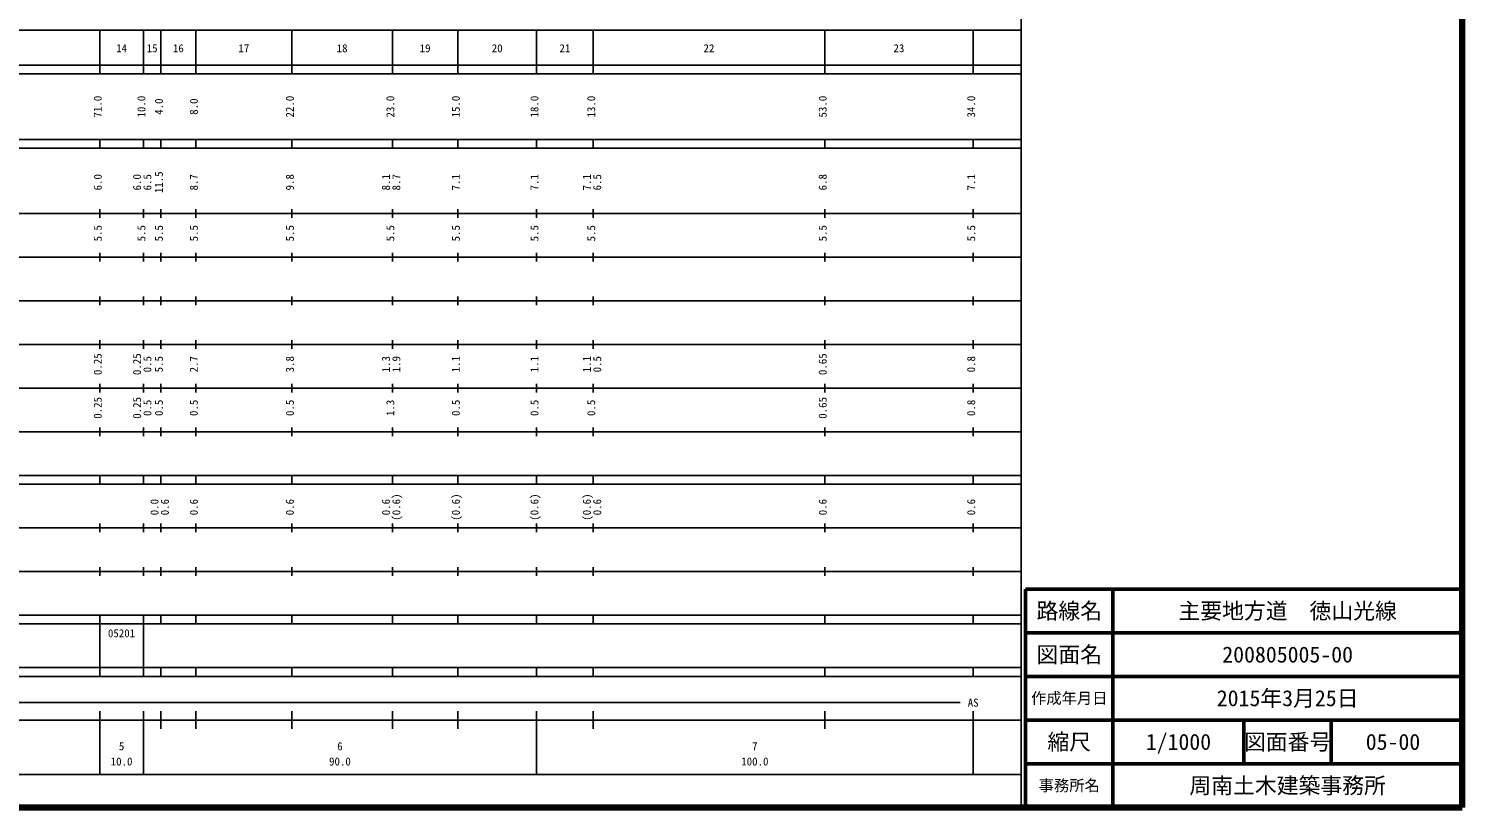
# Model space of a CAD drawing. Units: millimetres on the paper, enlarged 1000 times. Extents: x 40000 to 680000, y 20000 to 380000.
# Drawn here: x 351727 to 680000, y 20000 to 198357 of the extents above; entities that cross this region are included whole.
import ezdxf
from ezdxf.enums import TextEntityAlignment as Align

# ---------------------------------------------------------------- set-up
doc = ezdxf.new("R2010")
doc.units = ezdxf.units.MM
doc.header["$LTSCALE"] = 1000
for name, color, linetype, lineweight in [('M-TTL', 2, 'Continuous', 140), ('M-TTL-BAND', 7, 'Continuous', 25), ('M-TTL-FRAM', 2, 'Continuous', 50), ('M-TTL-LINE', 7, 'Continuous', 50)]:
    doc.layers.add(name, color=color, linetype=linetype, lineweight=lineweight)
doc.layers.add('M-TTL-TXT', color=7, linetype='Continuous')
doc.styles.add('ＭＳ ゴシック', font='')
doc.styles.get('ＭＳ ゴシック').set_extended_font_data('MS Gothic')

msp = doc.modelspace()

# ---------------------------------------------------------------- linework, layer by layer
at = {"layer": 'M-TTL'}
for p, q in [((680000, 20000), (680000, 380000)), ((40000, 20000), (680000, 20000))]:
    msp.add_line(p, q, dxfattribs=at)
at = {"layer": 'M-TTL-BAND'}
for p, q in [((579000, 20000), (579000, 370000)), ((68000, 198000), (579000, 198000)), ((368000, 188000), (368000, 198000)), ((378000, 188000), (378000, 198000)), ((382000, 188000), (382000, 198000)), ((390000, 188000), (390000, 198000)), ((412000, 188000), (412000, 198000)), ((435000, 188000), (435000, 198000)), ((450000, 188000), (450000, 198000)), ((468000, 188000), (468000, 198000)), ((481000, 188000), (481000, 198000)), ((534000, 188000), (534000, 198000)), ((568000, 188000), (568000, 198000)), ((40000, 190000), (579000, 190000)), ((40000, 188000), (579000, 188000)), ((40000, 173000), (579000, 173000)), ((40000, 171000), (579000, 171000)), ((368000, 171000), (368000, 173000)), ((378000, 171000), (378000, 173000)), ((382000, 171000), (382000, 173000)), ((390000, 171000), (390000, 173000)), ((412000, 171000), (412000, 173000)), ((435000, 171000), (435000, 173000)), ((450000, 171000), (450000, 173000)), ((468000, 171000), (468000, 173000)), ((481000, 171000), (481000, 173000)), ((534000, 171000), (534000, 173000)), ((568000, 171000), (568000, 173000)), ((40000, 156000), (579000, 156000)), ((368000, 155000), (368000, 157000)), ((378000, 155000), (378000, 157000)), ((382000, 155000), (382000, 157000)), ((390000, 155000), (390000, 157000)), ((412000, 155000), (412000, 157000)), ((435000, 155000), (435000, 157000)), ((450000, 155000), (450000, 157000)), ((468000, 155000), (468000, 157000)), ((481000, 155000), (481000, 157000)), ((534000, 155000), (534000, 157000)), ((568000, 155000), (568000, 157000)), ((46000, 146000), (579000, 146000)), ((368000, 145000), (368000, 147000)), ((378000, 145000), (378000, 147000)), ((382000, 145000), (382000, 147000)), ((390000, 145000), (390000, 147000)), ((412000, 145000), (412000, 147000)), ((435000, 145000), (435000, 147000)), ((450000, 145000), (450000, 147000)), ((468000, 145000), (468000, 147000)), ((481000, 145000), (481000, 147000)), ((534000, 145000), (534000, 147000)), ((568000, 145000), (568000, 147000)), ((52000, 136000), (579000, 136000)), ((368000, 135000), (368000, 137000)), ((378000, 135000), (378000, 137000)), ((382000, 135000), (382000, 137000)), ((390000, 135000), (390000, 137000)), ((412000, 135000), (412000, 137000)), ((435000, 135000), (435000, 137000)), ((450000, 135000), (450000, 137000)), ((468000, 135000), (468000, 137000)), ((481000, 135000), (481000, 137000)), ((534000, 135000), (534000, 137000)), ((568000, 135000), (568000, 137000)), ((46000, 126000), (579000, 126000)), ((368000, 125000), (368000, 127000)), ((378000, 125000), (378000, 127000)), ((382000, 125000), (382000, 127000)), ((390000, 125000), (390000, 127000)), ((412000, 125000), (412000, 127000)), ((435000, 125000), (435000, 127000)), ((450000, 125000), (450000, 127000)), ((468000, 125000), (468000, 127000)), ((481000, 125000), (481000, 127000)), ((534000, 125000), (534000, 127000)), ((568000, 125000), (568000, 127000)), ((52000, 116000), (579000, 116000)), ((368000, 115000), (368000, 117000)), ((378000, 115000), (378000, 117000)), ((382000, 115000), (382000, 117000)), ((390000, 115000), (390000, 117000)), ((412000, 115000), (412000, 117000)), ((435000, 115000), (435000, 117000)), ((450000, 115000), (450000, 117000)), ((468000, 115000), (468000, 117000)), ((481000, 115000), (481000, 117000)), ((534000, 115000), (534000, 117000)), ((568000, 115000), (568000, 117000)), ((46000, 106000), (579000, 106000)), ((368000, 105000), (368000, 107000)), ((378000, 105000), (378000, 107000)), ((382000, 105000), (382000, 107000)), ((390000, 105000), (390000, 107000)), ((412000, 105000), (412000, 107000)), ((435000, 105000), (435000, 107000)), ((450000, 105000), (450000, 107000)), ((468000, 105000), (468000, 107000)), ((481000, 105000), (481000, 107000)), ((534000, 105000), (534000, 107000)), ((568000, 105000), (568000, 107000)), ((40000, 96000), (579000, 96000)), ((368000, 94000), (368000, 96000)), ((378000, 94000), (378000, 96000)), ((382000, 94000), (382000, 96000)), ((390000, 94000), (390000, 96000)), ((412000, 94000), (412000, 96000)), ((435000, 94000), (435000, 96000)), ((450000, 94000), (450000, 96000)), ((468000, 94000), (468000, 96000)), ((481000, 94000), (481000, 96000)), ((534000, 94000), (534000, 96000)), ((568000, 94000), (568000, 96000)), ((40000, 94000), (579000, 94000)), ((49000, 84000), (579000, 84000)), ((368000, 83000), (368000, 85000)), ((378000, 83000), (378000, 85000)), ((382000, 83000), (382000, 85000)), ((390000, 83000), (390000, 85000)), ((412000, 83000), (412000, 85000)), ((435000, 83000), (435000, 85000)), ((450000, 83000), (450000, 85000)), ((468000, 83000), (468000, 85000)), ((481000, 83000), (481000, 85000)), ((534000, 83000), (534000, 85000)), ((568000, 83000), (568000, 85000)), ((40000, 74000), (579000, 74000)), ((368000, 73000), (368000, 75000)), ((378000, 73000), (378000, 75000)), ((382000, 73000), (382000, 75000)), ((390000, 73000), (390000, 75000)), ((412000, 73000), (412000, 75000)), ((435000, 73000), (435000, 75000)), ((450000, 73000), (450000, 75000)), ((468000, 73000), (468000, 75000)), ((481000, 73000), (481000, 75000)), ((534000, 73000), (534000, 75000)), ((568000, 73000), (568000, 75000)), ((40000, 64000), (579000, 64000)), ((368000, 62000), (368000, 64000)), ((378000, 62000), (378000, 64000)), ((382000, 62000), (382000, 64000)), ((390000, 62000), (390000, 64000)), ((412000, 62000), (412000, 64000)), ((435000, 62000), (435000, 64000)), ((450000, 62000), (450000, 64000)), ((468000, 62000), (468000, 64000)), ((481000, 62000), (481000, 64000)), ((534000, 62000), (534000, 64000)), ((568000, 62000), (568000, 64000)), ((40000, 62000), (579000, 62000)), ((368000, 52000), (368000, 62000)), ((368000, 52000), (368000, 62000)), ((378000, 52000), (378000, 62000)), ((40000, 52000), (579000, 52000)), ((40000, 50000), (579000, 50000)), ((368000, 50000), (368000, 52000)), ((378000, 50000), (378000, 52000)), ((382000, 50000), (382000, 52000)), ((390000, 50000), (390000, 52000)), ((412000, 50000), (412000, 52000)), ((435000, 50000), (435000, 52000)), ((450000, 50000), (450000, 52000)), ((468000, 50000), (468000, 52000)), ((481000, 50000), (481000, 52000)), ((534000, 50000), (534000, 52000)), ((568000, 50000), (568000, 52000)), ((71000, 44000), (565000, 44000)), ((40000, 40000), (579000, 40000)), ((368000, 27500), (368000, 42000)), ((378000, 27500), (378000, 42000)), ((382000, 38000), (382000, 42000)), ((390000, 38000), (390000, 42000)), ((412000, 38000), (412000, 42000)), ((435000, 38000), (435000, 42000)), ((450000, 38000), (450000, 42000)), ((468000, 27500), (468000, 42000)), ((481000, 38000), (481000, 42000)), ((534000, 38000), (534000, 42000)), ((568000, 27500), (568000, 42000)), ((68000, 27500), (579000, 27500))]:
    msp.add_line(p, q, dxfattribs=at)
at = {"layer": 'M-TTL-FRAM'}
for p, q in [((680000, 70000), (580000, 70000)), ((580000, 70000), (580000, 20000))]:
    msp.add_line(p, q, dxfattribs=at)
at = {"layer": 'M-TTL-LINE'}
for p, q in [((600000, 70000), (600000, 20000)), ((680000, 60000), (580000, 60000)), ((680000, 50000), (580000, 50000)), ((680000, 40000), (580000, 40000)), ((630000, 40000), (630000, 30000)), ((650000, 40000), (650000, 30000)), ((680000, 30000), (580000, 30000))]:
    msp.add_line(p, q, dxfattribs=at)

# ---------------------------------------------------------------- texts
at = {"layer": 'M-TTL-BAND', "style": 'ＭＳ ゴシック'}
for s, p in [('14', (373000, 192405)), ('15', (380000, 192405)), ('16', (386000, 192405)), ('17', (401000, 192405)), ('18', (423500, 192405)), ('19', (442500, 192405)), ('20', (459000, 192405)), ('21', (474500, 192405)), ('22', (507500, 192405)), ('23', (551000, 192405)), ('AS', (568000, 42500)), ('5', (373000, 32523)), ('6', (423000, 32523)), ('7', (518000, 32523)), ('10.0', (373000, 29033)), ('90.0', (423000, 29033)), ('100.0', (518000, 29033))]:
    msp.add_text(s, height=1833, dxfattribs=at).set_placement(p, align=Align.BOTTOM_CENTER)
for s, p in [('71.0', (369000, 180500)), ('10.0', (379000, 180500)), ('4.0', (383000, 180500)), ('8.0', (391000, 180500)), ('22.0', (413000, 180500)), ('23.0', (436000, 180500)), ('15.0', (451000, 180500)), ('18.0', (469000, 180500)), ('13.0', (482000, 180500)), ('53.0', (535000, 180500)), ('34.0', (569000, 180500)), ('6.0', (369000, 163174)), ('6.0', (378000, 163174)), ('6.5', (380370, 163174)), ('11.5', (383000, 163174)), ('8.7', (391000, 163174)), ('9.8', (413000, 163174)), ('8.1', (435000, 163174)), ('8.7', (437370, 163174)), ('7.1', (451000, 163174)), ('7.1', (469000, 163174)), ('7.1', (481000, 163174)), ('6.5', (483370, 163174)), ('6.8', (535000, 163174)), ('7.1', (569000, 163174)), ('5.5', (369000, 151500)), ('5.5', (379000, 151500)), ('5.5', (383000, 151500)), ('5.5', (391000, 151500)), ('5.5', (413000, 151500)), ('5.5', (436000, 151500)), ('5.5', (451000, 151500)), ('5.5', (469000, 151500)), ('5.5', (482000, 151500)), ('5.5', (535000, 151500)), ('5.5', (569000, 151500)), ('0.25', (369000, 121500)), ('0.25', (378000, 121500)), ('0.5', (380370, 121500)), ('5.5', (383000, 121500)), ('2.7', (391000, 121500)), ('3.8', (413000, 121500)), ('1.3', (435000, 121500)), ('1.9', (437370, 121500)), ('1.1', (451000, 121500)), ('1.1', (469000, 121500)), ('1.1', (481000, 121500)), ('0.5', (483370, 121500)), ('0.65', (535000, 121500)), ('0.8', (569000, 121500)), ('0.25', (369000, 111500)), ('0.25', (378000, 111500)), ('0.5', (380370, 111500)), ('0.5', (383000, 111500)), ('0.5', (391000, 111500)), ('0.5', (413000, 111500)), ('1.3', (436000, 111500)), ('0.5', (451000, 111500)), ('0.5', (469000, 111500)), ('0.5', (482000, 111500)), ('0.65', (535000, 111500)), ('0.8', (569000, 111500)), ('0.0', (382000, 88764)), ('0.6', (384370, 88764)), ('0.6', (391000, 88764)), ('0.6', (413000, 88764)), ('0.6', (435000, 88764)), ('(0.6)', (437370, 88764)), ('(0.6)', (451000, 88764)), ('(0.6)', (469000, 88764)), ('(0.6)', (481000, 88764)), ('0.6', (483370, 88764)), ('0.6', (535000, 88764)), ('0.6', (569000, 88764))]:
    msp.add_text(s, height=1833, rotation=90, dxfattribs=at).set_placement(p, align=Align.BOTTOM_CENTER)
msp.add_text('05201', height=1833, dxfattribs=at).set_placement((369875, 58405), align=Align.BOTTOM_LEFT)
at = {"layer": 'M-TTL-TXT', "style": 'ＭＳ ゴシック'}
for s, height, p in [('路線名', 3666, (590000, 65000)), ('路線名', 3666, (590000, 65000)), ('主要地方道\u3000徳山光線', 3666, (640000, 65000)), ('図面名', 3666, (590000, 55000)), ('図面名', 3666, (590000, 55000)), ('200805005-00', 3666, (640000, 55000)), ('作成年月日', 2566, (590000, 45000)), ('作成年月日', 2566, (590000, 45000)), ('2015年3月25日', 3666, (640000, 45000)), ('縮尺', 3666, (590000, 35000)), ('縮尺', 3666, (590000, 35000)), ('1/1000', 3666, (615000, 35000)), ('図面番号', 3666, (640000, 35000)), ('図面番号', 3666, (640000, 35000)), ('05-00', 3666, (664125, 35000)), ('事務所名', 2566, (590000, 25000)), ('事務所名', 2566, (590000, 25000)), ('周南土木建築事務所', 3666, (640000, 25000))]:
    msp.add_text(s, height=height, dxfattribs=at).set_placement(p, align=Align.MIDDLE_CENTER)

doc.saveas('drawing.dxf')
